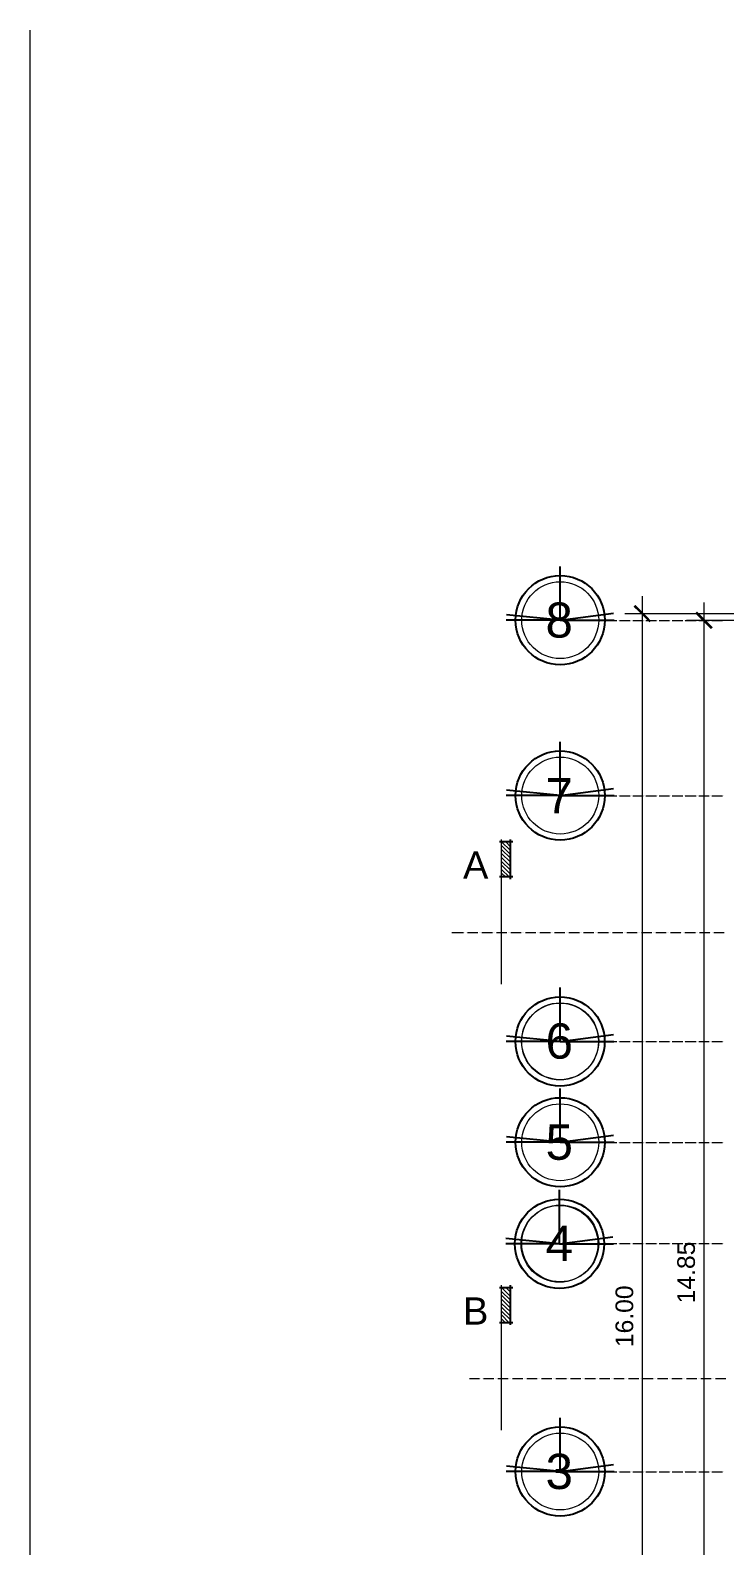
# Model space of a CAD drawing. Header units: millimetres. Extents: x 0 to 51.9, y -1.9 to 29.7.
# Drawn here: x 0 to 7.91, y 12.43 to 29.69 of the extents above; entities that cross this region are included whole.
import ezdxf

# ---------------------------------------------------------------- set-up
doc = ezdxf.new("R2010")
doc.units = ezdxf.units.MM
for name, color, linetype in [('PDF_0', 7, 'Continuous'), ('PDF_Acabados', 7, 'Continuous'), ('PDF_Arquitectura', 7, 'Continuous'), ('PDF_Ejes', 7, 'Continuous'), ('PDF_Text', 7, 'Continuous')]:
    doc.layers.add(name, color=color, linetype=linetype)
doc.styles.add('PDF ArialMT', font='arial.ttf')

msp = doc.modelspace()

# ---------------------------------------------------------------- hatches: boundary and pattern name
at = {"layer": 'PDF_0', "transparency": 33554559}
for points in [[(7.053, 22.949), (7.07, 22.966), (6.892, 23.148), (6.871, 23.127)], [(7.751, 22.873), (7.773, 22.89), (7.591, 23.072), (7.574, 23.051)]]:
    msp.add_hatch(color=256, dxfattribs=at).paths.add_polyline_path(points)

# ---------------------------------------------------------------- linework, layer by layer
for p, q in [((6.035, 22.973), (6.035, 23.586)), ((6.035, 22.973), (5.421, 22.973)), ((6.035, 22.973), (5.424, 23.034)), ((6.035, 22.973), (6.643, 23.054)), ((6.035, 22.973), (6.648, 22.973)), ((6.035, 20.975), (6.035, 21.588)), ((6.035, 20.975), (5.421, 20.975)), ((6.035, 20.975), (5.424, 21.035)), ((6.035, 20.975), (6.643, 21.055)), ((6.035, 20.975), (6.648, 20.975)), ((6.033, 18.173), (6.033, 18.787)), ((6.033, 18.173), (5.419, 18.173)), ((6.033, 18.173), (5.422, 18.234)), ((6.033, 18.173), (6.641, 18.254)), ((6.033, 18.173), (6.646, 18.173)), ((6.035, 17.025), (6.035, 17.638)), ((6.035, 17.025), (6.643, 17.106)), ((6.035, 17.025), (5.421, 17.025)), ((6.035, 17.025), (5.424, 17.086)), ((6.035, 17.025), (6.648, 17.025)), ((6.027, 15.868), (6.027, 16.482)), ((6.027, 15.868), (5.417, 15.929)), ((6.027, 15.868), (6.636, 15.949)), ((6.027, 15.868), (5.414, 15.868)), ((6.027, 15.868), (6.641, 15.868)), ((6.035, 13.274), (6.035, 13.887)), ((6.035, 13.274), (5.424, 13.335)), ((6.035, 13.274), (6.643, 13.355)), ((6.035, 13.274), (5.421, 13.274)), ((6.035, 13.274), (6.648, 13.274))]:
    msp.add_line(p, q)
for centre in [(6.035, 22.973), (6.035, 20.975), (6.033, 18.173), (6.035, 17.025), (6.027, 15.868), (6.035, 13.274)]:
    msp.add_circle(centre, 0.508)
at = {"layer": 'PDF_Acabados', "lineweight": 25}
for points in [[(5.495, 20.447), (5.343, 20.447)], [(5.47, 20.024), (5.47, 20.473)], [(5.495, 20.05), (5.343, 20.05)], [(5.343, 15.372), (5.495, 15.372)], [(5.47, 14.944), (5.47, 15.397)], [(5.495, 14.969), (5.343, 14.969)]]:
    msp.add_lwpolyline(points, dxfattribs=at)
at = {"layer": 'PDF_Acabados', "color": 8, "lineweight": 5, "true_color": 0x808080}
for points in [[(5.368, 18.826), (5.368, 20.473)], [(5.368, 13.746), (5.368, 15.397)]]:
    msp.add_lwpolyline(points, dxfattribs=at)
at = {"layer": 'PDF_Acabados', "lineweight": 9}
for points in [[(5.368, 20.447), (5.47, 20.35)], [(5.368, 20.405), (5.47, 20.304)], [(5.415, 20.447), (5.47, 20.392)], [(5.457, 20.447), (5.47, 20.439)], [(5.368, 20.359), (5.47, 20.261)], [(5.368, 20.316), (5.47, 20.215)], [(5.368, 20.27), (5.47, 20.168)], [(5.368, 20.223), (5.47, 20.126)], [(5.368, 20.181), (5.47, 20.079)], [(5.368, 20.134), (5.453, 20.05)], [(5.368, 20.092), (5.41, 20.05)], [(5.368, 15.372), (5.47, 15.27)], [(5.415, 15.372), (5.47, 15.317)], [(5.457, 15.372), (5.47, 15.359)], [(5.368, 15.325), (5.47, 15.228)], [(5.368, 15.283), (5.47, 15.181)], [(5.368, 15.236), (5.47, 15.135)], [(5.368, 15.19), (5.47, 15.092)], [(5.368, 15.147), (5.47, 15.046)], [(5.368, 15.101), (5.47, 15.003)], [(5.368, 15.058), (5.453, 14.969)], [(5.368, 15.012), (5.41, 14.969)]]:
    msp.add_lwpolyline(points, dxfattribs=at)
at = {"layer": 'PDF_Arquitectura', "color": 250, "lineweight": 18, "true_color": 0x404040}
for points in [[(0, 0), (0, 29.693)], [(6.972, 6.85), (6.972, 23.246)], [(9.572, 23.047), (10.368, 23.047), (6.769, 23.047)]]:
    msp.add_lwpolyline(points, dxfattribs=at)
at = {"layer": 'PDF_Arquitectura', "lineweight": 5}
for points in [[(4.801, 19.414), (4.932, 19.414)], [(4.949, 19.414), (4.949, 19.414)], [(4.962, 19.414), (4.962, 19.414)], [(4.979, 19.414), (5.097, 19.414)], [(5.114, 19.414), (5.114, 19.414)], [(5.127, 19.414), (5.127, 19.414)], [(5.144, 19.414), (5.262, 19.414)], [(5.279, 19.414), (5.279, 19.414)], [(5.292, 19.414), (5.292, 19.414)], [(5.309, 19.414), (5.427, 19.414)], [(5.444, 19.414), (5.444, 19.414)], [(5.457, 19.414), (5.457, 19.414)], [(5.474, 19.414), (5.592, 19.414)], [(5.609, 19.414), (5.609, 19.414)], [(5.622, 19.414), (5.622, 19.414)], [(5.639, 19.414), (5.757, 19.414)], [(5.774, 19.414), (5.774, 19.414)], [(5.787, 19.414), (5.787, 19.414)], [(5.804, 19.414), (5.923, 19.414)], [(5.939, 19.414), (5.939, 19.414)], [(5.952, 19.414), (5.952, 19.414)], [(5.969, 19.414), (6.088, 19.414)], [(6.105, 19.414), (6.105, 19.414)], [(6.117, 19.414), (6.117, 19.414)], [(6.134, 19.414), (6.253, 19.414)], [(6.27, 19.414), (6.27, 19.414)], [(6.282, 19.414), (6.282, 19.414)], [(6.299, 19.414), (6.418, 19.414)], [(6.435, 19.414), (6.435, 19.414)], [(6.448, 19.414), (6.448, 19.414)], [(6.464, 19.414), (6.583, 19.414)], [(6.6, 19.414), (6.6, 19.414)], [(6.613, 19.414), (6.613, 19.414)], [(6.63, 19.414), (6.748, 19.414)], [(6.765, 19.414), (6.765, 19.414)], [(6.778, 19.414), (6.778, 19.414)], [(6.795, 19.414), (6.913, 19.414)], [(6.93, 19.414), (6.93, 19.414)], [(6.943, 19.414), (6.943, 19.414)], [(6.96, 19.414), (7.078, 19.414)], [(7.095, 19.414), (7.095, 19.414)], [(7.108, 19.414), (7.108, 19.414)], [(7.125, 19.414), (7.243, 19.414)], [(7.26, 19.414), (7.26, 19.414)], [(7.273, 19.414), (7.273, 19.414)], [(7.29, 19.414), (7.408, 19.414)], [(7.421, 19.414), (7.421, 19.414)], [(7.438, 19.414), (7.438, 19.414)], [(7.455, 19.414), (7.574, 19.414)], [(7.586, 19.414), (7.586, 19.414)], [(7.603, 19.414), (7.603, 19.414)], [(7.62, 19.414), (7.739, 19.414)], [(7.751, 19.414), (7.751, 19.414)], [(7.768, 19.414), (7.768, 19.414)], [(7.785, 19.414), (7.904, 19.414)], [(5, 14.334), (5.114, 14.334)], [(5.131, 14.334), (5.131, 14.334)], [(5.148, 14.334), (5.148, 14.334)], [(5.161, 14.334), (5.279, 14.334)], [(5.296, 14.334), (5.296, 14.334)], [(5.309, 14.334), (5.309, 14.334)], [(5.326, 14.334), (5.444, 14.334)], [(5.461, 14.334), (5.461, 14.334)], [(5.474, 14.334), (5.474, 14.334)], [(5.491, 14.334), (5.609, 14.334)], [(5.626, 14.334), (5.626, 14.334)], [(5.639, 14.334), (5.639, 14.334)], [(5.656, 14.334), (5.774, 14.334)], [(5.791, 14.334), (5.791, 14.334)], [(5.804, 14.334), (5.804, 14.334)], [(5.821, 14.334), (5.939, 14.334)], [(5.956, 14.334), (5.956, 14.334)], [(5.969, 14.334), (5.969, 14.334)], [(5.986, 14.334), (6.105, 14.334)], [(6.122, 14.334), (6.122, 14.334)], [(6.134, 14.334), (6.134, 14.334)], [(6.151, 14.334), (6.27, 14.334)], [(6.287, 14.334), (6.287, 14.334)], [(6.299, 14.334), (6.299, 14.334)], [(6.316, 14.334), (6.435, 14.334)], [(6.452, 14.334), (6.452, 14.334)], [(6.464, 14.334), (6.464, 14.334)], [(6.481, 14.334), (6.6, 14.334)], [(6.617, 14.334), (6.617, 14.334)], [(6.63, 14.334), (6.63, 14.334)], [(6.646, 14.334), (6.765, 14.334)], [(6.782, 14.334), (6.782, 14.334)], [(6.795, 14.334), (6.795, 14.334)], [(6.812, 14.334), (6.93, 14.334)], [(6.947, 14.334), (6.947, 14.334)], [(6.96, 14.334), (6.96, 14.334)], [(6.977, 14.334), (7.095, 14.334)], [(7.112, 14.334), (7.112, 14.334)], [(7.125, 14.334), (7.125, 14.334)], [(7.142, 14.334), (7.26, 14.334)], [(7.277, 14.334), (7.277, 14.334)], [(7.29, 14.334), (7.29, 14.334)], [(7.307, 14.334), (7.425, 14.334)], [(7.442, 14.334), (7.442, 14.334)], [(7.455, 14.334), (7.455, 14.334)], [(7.472, 14.334), (7.591, 14.334)], [(7.607, 14.334), (7.607, 14.334)], [(7.62, 14.334), (7.62, 14.334)], [(7.637, 14.334), (7.756, 14.334)], [(7.773, 14.334), (7.773, 14.334)], [(7.785, 14.334), (7.785, 14.334)], [(7.802, 14.334), (7.921, 14.334)]]:
    msp.add_lwpolyline(points, dxfattribs=at)
at = {"layer": 'PDF_Ejes', "lineweight": 18}
for points in [[(7.671, 23.174), (7.671, 7.925)], [(8.298, 22.971), (7.472, 22.971)]]:
    msp.add_lwpolyline(points, dxfattribs=at)
at = {"layer": 'PDF_Ejes', "lineweight": 9}
for points in [[(6.422, 22.971), (6.532, 22.971)], [(6.545, 22.971), (6.545, 22.971)], [(6.562, 22.971), (6.68, 22.971)], [(6.697, 22.971), (6.697, 22.971)], [(6.71, 22.971), (6.833, 22.971)], [(6.845, 22.971), (6.845, 22.971)], [(6.862, 22.971), (6.981, 22.971)], [(6.998, 22.971), (6.998, 22.971)], [(7.011, 22.971), (7.133, 22.971)], [(7.146, 22.971), (7.146, 22.971)], [(7.163, 22.971), (7.281, 22.971)], [(7.294, 22.971), (7.294, 22.971)], [(7.311, 22.971), (7.43, 22.971)], [(7.447, 22.971), (7.447, 22.971)], [(7.459, 22.971), (7.582, 22.971)], [(7.595, 22.971), (7.595, 22.971)], [(7.612, 22.971), (7.73, 22.971)], [(7.747, 22.971), (7.747, 22.971)], [(7.76, 22.971), (7.883, 22.971)], [(7.895, 22.971), (7.895, 22.971)], [(6.422, 20.972), (6.532, 20.972)], [(6.545, 20.972), (6.545, 20.972)], [(6.562, 20.972), (6.68, 20.972)], [(6.697, 20.972), (6.697, 20.972)], [(6.71, 20.972), (6.833, 20.972)], [(6.845, 20.972), (6.845, 20.972)], [(6.862, 20.972), (6.981, 20.972)], [(6.998, 20.972), (6.998, 20.972)], [(7.011, 20.972), (7.133, 20.972)], [(7.146, 20.972), (7.146, 20.972)], [(7.163, 20.972), (7.281, 20.972)], [(7.294, 20.972), (7.294, 20.972)], [(7.311, 20.972), (7.43, 20.972)], [(7.447, 20.972), (7.447, 20.972)], [(7.459, 20.972), (7.582, 20.972)], [(7.595, 20.972), (7.595, 20.972)], [(7.612, 20.972), (7.73, 20.972)], [(7.747, 20.972), (7.747, 20.972)], [(7.76, 20.972), (7.883, 20.972)], [(7.895, 20.972), (7.895, 20.972)], [(6.422, 18.174), (6.532, 18.174)], [(6.545, 18.174), (6.545, 18.174)], [(6.562, 18.174), (6.68, 18.174)], [(6.697, 18.174), (6.697, 18.174)], [(6.71, 18.174), (6.833, 18.174)], [(6.845, 18.174), (6.845, 18.174)], [(6.862, 18.174), (6.981, 18.174)], [(6.998, 18.174), (6.998, 18.174)], [(7.011, 18.174), (7.133, 18.174)], [(7.146, 18.174), (7.146, 18.174)], [(7.163, 18.174), (7.281, 18.174)], [(7.294, 18.174), (7.294, 18.174)], [(7.311, 18.174), (7.43, 18.174)], [(7.447, 18.174), (7.447, 18.174)], [(7.459, 18.174), (7.582, 18.174)], [(7.595, 18.174), (7.595, 18.174)], [(7.612, 18.174), (7.73, 18.174)], [(7.747, 18.174), (7.747, 18.174)], [(7.76, 18.174), (7.883, 18.174)], [(7.895, 18.174), (7.895, 18.174)], [(6.422, 17.023), (6.532, 17.023)], [(6.545, 17.023), (6.545, 17.023)], [(6.562, 17.023), (6.68, 17.023)], [(6.697, 17.023), (6.697, 17.023)], [(6.71, 17.023), (6.833, 17.023)], [(6.845, 17.023), (6.845, 17.023)], [(6.862, 17.023), (6.981, 17.023)], [(6.998, 17.023), (6.998, 17.023)], [(7.011, 17.023), (7.133, 17.023)], [(7.146, 17.023), (7.146, 17.023)], [(7.163, 17.023), (7.281, 17.023)], [(7.294, 17.023), (7.294, 17.023)], [(7.311, 17.023), (7.43, 17.023)], [(7.447, 17.023), (7.447, 17.023)], [(7.459, 17.023), (7.582, 17.023)], [(7.595, 17.023), (7.595, 17.023)], [(7.612, 17.023), (7.73, 17.023)], [(7.747, 17.023), (7.747, 17.023)], [(7.76, 17.023), (7.883, 17.023)], [(7.895, 17.023), (7.895, 17.023)], [(6.422, 15.871), (6.532, 15.871)], [(6.545, 15.871), (6.545, 15.871)], [(6.562, 15.871), (6.68, 15.871)], [(6.697, 15.871), (6.697, 15.871)], [(6.71, 15.871), (6.833, 15.871)], [(6.845, 15.871), (6.845, 15.871)], [(6.862, 15.871), (6.981, 15.871)], [(6.998, 15.871), (6.998, 15.871)], [(7.011, 15.871), (7.133, 15.871)], [(7.146, 15.871), (7.146, 15.871)], [(7.163, 15.871), (7.281, 15.871)], [(7.294, 15.871), (7.294, 15.871)], [(7.311, 15.871), (7.43, 15.871)], [(7.447, 15.871), (7.447, 15.871)], [(7.459, 15.871), (7.582, 15.871)], [(7.595, 15.871), (7.595, 15.871)], [(7.612, 15.871), (7.73, 15.871)], [(7.747, 15.871), (7.747, 15.871)], [(7.76, 15.871), (7.883, 15.871)], [(7.895, 15.871), (7.895, 15.871)], [(6.422, 13.272), (6.532, 13.272)], [(6.545, 13.272), (6.545, 13.272)], [(6.562, 13.272), (6.68, 13.272)], [(6.697, 13.272), (6.697, 13.272)], [(6.71, 13.272), (6.833, 13.272)], [(6.845, 13.272), (6.845, 13.272)], [(6.862, 13.272), (6.981, 13.272)], [(6.998, 13.272), (6.998, 13.272)], [(7.011, 13.272), (7.133, 13.272)], [(7.146, 13.272), (7.146, 13.272)], [(7.163, 13.272), (7.281, 13.272)], [(7.294, 13.272), (7.294, 13.272)], [(7.311, 13.272), (7.43, 13.272)], [(7.447, 13.272), (7.447, 13.272)], [(7.459, 13.272), (7.582, 13.272)], [(7.595, 13.272), (7.595, 13.272)], [(7.612, 13.272), (7.73, 13.272)], [(7.747, 13.272), (7.747, 13.272)], [(7.76, 13.272), (7.883, 13.272)], [(7.895, 13.272), (7.895, 13.272)]]:
    msp.add_lwpolyline(points, dxfattribs=at)
at = {"layer": 'PDF_Ejes', "color": 254, "lineweight": 0, "true_color": 0xdcdcdc}
for centre in [(6.035, 22.973), (6.035, 22.973), (6.035, 20.975), (6.035, 20.975), (6.033, 18.173), (6.035, 18.176), (6.035, 17.025), (6.035, 17.025), (6.027, 15.868), (6.035, 15.873), (6.035, 13.274), (6.035, 13.274)]:
    msp.add_circle(centre, 0.438, dxfattribs=at)

# ---------------------------------------------------------------- texts
at = {"layer": 'PDF_Text', "attachment_point": 4, "style": 'PDF ArialMT'}
for s, insert, char_height in [('8', (5.868, 22.972), 0.4), ('7', (5.868, 20.974), 0.402), ('6', (5.868, 18.176), 0.402), ('5', (5.868, 17.024), 0.402), ('4', (5.868, 15.873), 0.402), ('3', (5.868, 13.273), 0.402)]:
    msp.add_mtext(s, dxfattribs=dict(at, insert=insert, char_height=char_height))
at = {"layer": 'PDF_Text', "color": 8, "true_color": 0x808080, "char_height": 0.31, "attachment_point": 4, "style": 'PDF ArialMT'}
for s, insert in [('A', (4.928, 20.183)), ('B', (4.928, 15.103))]:
    msp.add_mtext(s, dxfattribs=dict(at, insert=insert))
at = {"layer": 'PDF_Text', "char_height": 0.2012, "attachment_point": 4, "rotation": 90, "style": 'PDF ArialMT'}
for s, insert in [('14.85', (7.47, 15.19)), ('16.00', (6.767, 14.691))]:
    msp.add_mtext(s, dxfattribs=dict(at, insert=insert))

doc.saveas('drawing.dxf')
